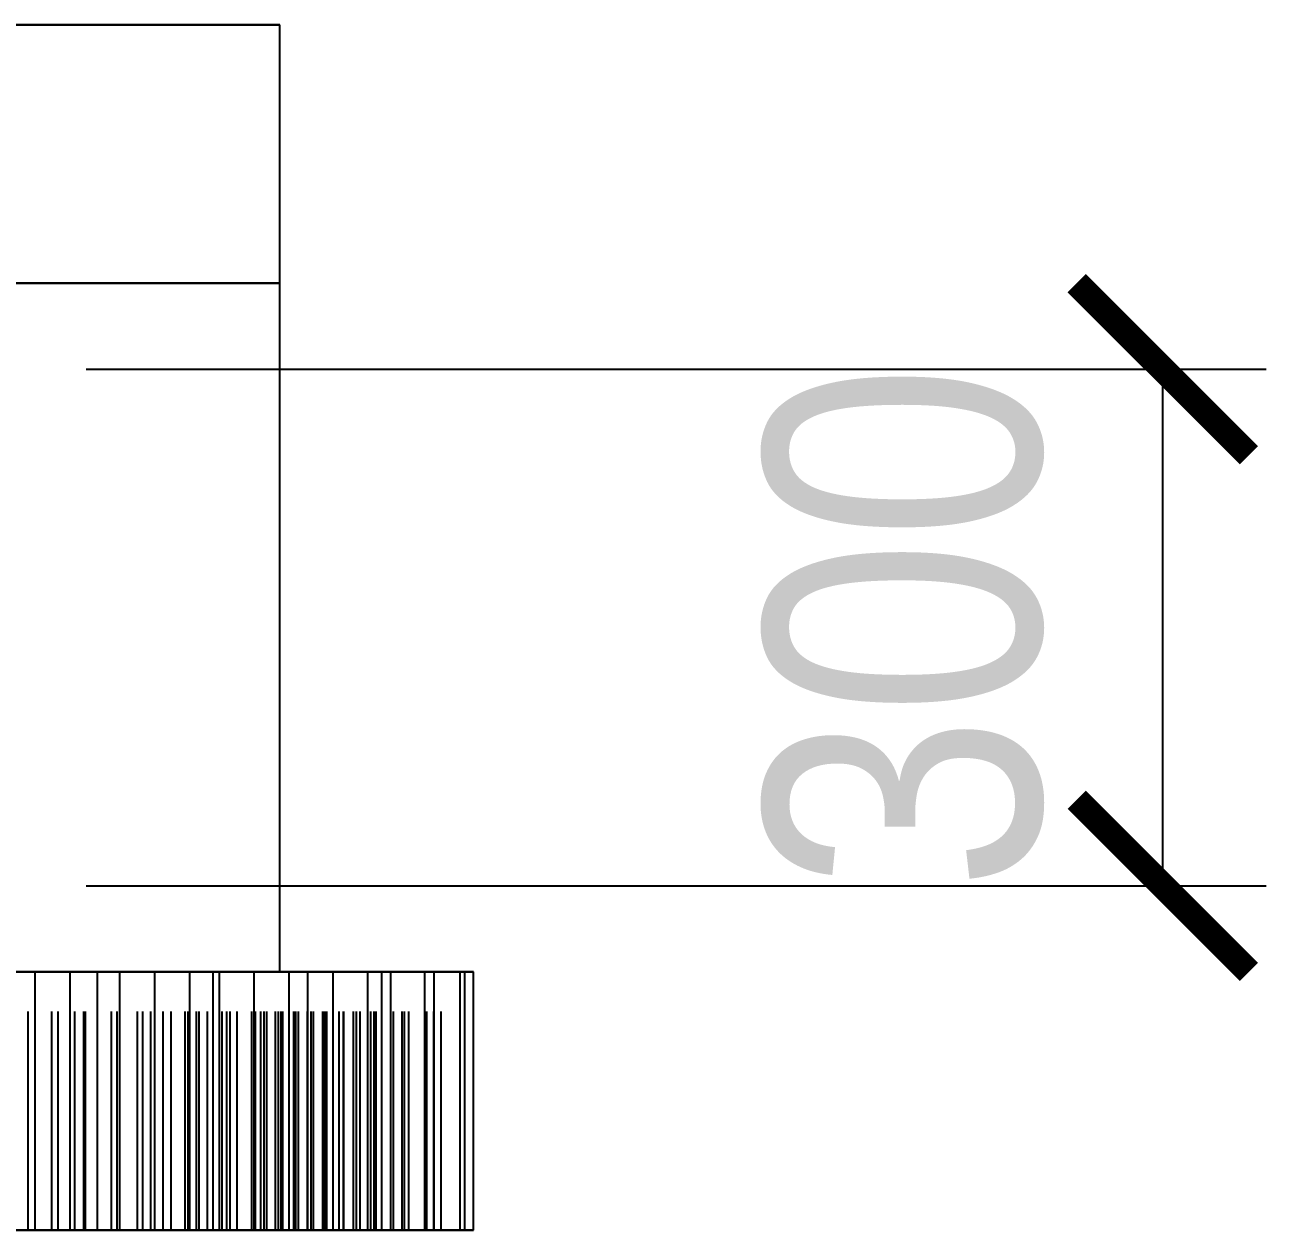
# Model space of a CAD drawing. Header units: millimetres. Extents: x -27 to 154, y -43 to 55.
# Drawn here: x 17.64 to 24.85, y 46.25 to 53.25 of the extents above; entities that cross this region are included whole.
import ezdxf

# ---------------------------------------------------------------- set-up
doc = ezdxf.new("R2010")
doc.units = ezdxf.units.MM
doc.linetypes.add('DASHED', pattern=[1.524, 1.27, -0.254])
for name, color, linetype in [('DIMS', 3, 'CONTINUOUS'), ('HIDDEN', 8, 'DASHED'), ('VISIBLE', 7, 'CONTINUOUS')]:
    doc.layers.add(name, color=color, linetype=linetype)
doc.styles.add('OpenSansCondensed-Light', font='OpenSansCondensed-Light.ttf')
doc.dimstyles.new('EZDXF', dxfattribs={"dimtxt": 0.25, "dimasz": 0.175, "dimexe": 0.375, "dimexo": 0.125, "dimgap": 0.1, "dimtad": 1, "dimlfac": 100, "dimzin": 12, "dimdsep": 46, "dimtxsty": 'OpenSansCondensed-Light', "dimblk": 'ARCHTICK', "dimcen": 2.5, "dimazin": 3, "dimtfac": 0.5, "dimtmove": 2, "dimatfit": 3})

# ---------------------------------------------------------------- blocks, each defined once
blk = doc.blocks.new('_ARCHTICK')
at = {"color": 0, "linetype": 'BYBLOCK', "const_width": 0.15}
blk.add_lwpolyline([(-0.5, -0.5), (0.5, 0.5)], dxfattribs=at)

msp = doc.modelspace()

# ---------------------------------------------------------------- linework, layer by layer
at = {"layer": 'HIDDEN'}
for points in [[(9.41071, 53.24871), (10.01786, 53.24871), (10.625, 53.24871), (11.23214, 53.24871), (11.83929, 53.24871), (12.44643, 53.24871), (13.05357, 53.24871), (13.66071, 53.24871), (14.26786, 53.24871), (14.875, 53.24871), (15.48214, 53.24871), (16.08929, 53.24871), (16.69643, 53.24871), (17.30357, 53.24871), (17.91071, 53.24871), (18.51786, 53.24871), (19.125, 53.24871)], [(9.41071, 51.74871), (10.01786, 51.74871), (10.625, 51.74871), (11.23214, 51.74871), (11.83929, 51.74871), (12.44643, 51.74871), (13.05357, 51.74871), (13.66071, 51.74871), (14.26786, 51.74871), (14.875, 51.74871), (15.48214, 51.74871), (16.08929, 51.74871), (16.69643, 51.74871), (17.30357, 51.74871), (17.91071, 51.74871), (18.51786, 51.74871), (19.125, 51.74871)], [(9.41071, 51.74871), (10.01786, 51.74871), (10.625, 51.74871), (11.23214, 51.74871), (11.83929, 51.74871), (12.44643, 51.74871), (13.05357, 51.74871), (13.66071, 51.74871), (14.26786, 51.74871), (14.875, 51.74871), (15.48214, 51.74871), (16.08929, 51.74871), (16.69643, 51.74871), (17.30357, 51.74871), (17.91071, 51.74871), (18.51786, 51.74871), (19.125, 51.74871)], [(9.41071, 47.74871), (10.01786, 47.74871), (10.625, 47.74871), (11.23214, 47.74871), (11.83929, 47.74871), (12.44643, 47.74871), (13.05357, 47.74871), (13.66071, 47.74871), (14.26786, 47.74871), (14.875, 47.74871), (15.48214, 47.74871), (16.08929, 47.74871), (16.69643, 47.74871), (17.30357, 47.74871), (17.91071, 47.74871), (18.51786, 47.74871), (19.125, 47.74871)], [(17.50386, 47.74871), (17.70429, 47.74871)], [(17.66328, 47.74871), (17.52286, 47.74871)], [(17.52286, 47.74871), (17.66328, 47.74871)], [(17.60545, 47.74871), (17.79995, 47.74871)], [(17.79995, 47.74871), (17.60545, 47.74871)], [(19.125, 47.74871), (18.98977, 47.74871), (18.85455, 47.74871), (18.71932, 47.74871), (18.5841, 47.74871), (18.44887, 47.74871), (18.31364, 47.74871), (18.17842, 47.74871), (18.04319, 47.74871), (17.90796, 47.74871), (17.77274, 47.74871), (17.63751, 47.74871)], [(17.80071, 47.74871), (17.66328, 47.74871)], [(17.66328, 47.74871), (17.80071, 47.74871)], [(17.66328, 46.24871), (17.66328, 47.74871)], [(17.66328, 46.24871), (17.66328, 47.74871)], [(17.70429, 47.74871), (17.90715, 47.74871)], [(17.70429, 46.24871), (17.70429, 47.74871)], [(17.79995, 47.74871), (17.99705, 47.74871)], [(17.99705, 47.74871), (17.79995, 47.74871)], [(17.79995, 46.24871), (17.79995, 47.74871)], [(17.79995, 46.24871), (17.79995, 47.74871)], [(17.93525, 47.74871), (17.80071, 47.74871)], [(17.80071, 47.74871), (17.93525, 47.74871)], [(17.80071, 46.24871), (17.80071, 47.74871)], [(17.80071, 46.24871), (17.80071, 47.74871)], [(17.83696, 47.74871), (17.98703, 47.74871)], [(17.9935, 47.74871), (17.83696, 47.74871)], [(17.98703, 47.74871), (17.83696, 47.74871)], [(17.83696, 47.74871), (17.9935, 47.74871)], [(17.83696, 46.24871), (17.83696, 47.74871)], [(17.83696, 46.24871), (17.83696, 47.74871)], [(17.90715, 47.74871), (18.06696, 47.74871)], [(17.90715, 46.24871), (17.90715, 47.74871)], [(18.06696, 47.74871), (17.93525, 47.74871)], [(17.93525, 47.74871), (18.06696, 47.74871)], [(17.93525, 46.24871), (17.93525, 47.74871)], [(17.93525, 46.24871), (17.93525, 47.74871)], [(17.98703, 47.74871), (18.18051, 47.74871)], [(18.18051, 47.74871), (17.98703, 47.74871)], [(17.98703, 46.24871), (17.98703, 47.74871)], [(17.98703, 46.24871), (17.98703, 47.74871)], [(18.14721, 47.74871), (17.9935, 47.74871)], [(17.9935, 47.74871), (18.14721, 47.74871)], [(17.9935, 46.24871), (17.9935, 47.74871)], [(17.9935, 46.24871), (17.9935, 47.74871)], [(17.99705, 47.74871), (18.1965, 47.74871)], [(18.06696, 47.74871), (17.99705, 47.74871)], [(17.99705, 46.24871), (17.99705, 47.74871)], [(17.99705, 46.24871), (17.99705, 47.74871)], [(18.06696, 46.24871), (18.06696, 47.74871)], [(18.29828, 47.74871), (18.14721, 47.74871)], [(18.14721, 47.74871), (18.29828, 47.74871)], [(18.14721, 46.24871), (18.14721, 47.74871)], [(18.14721, 46.24871), (18.14721, 47.74871)], [(18.18051, 47.74871), (18.37636, 47.74871)], [(18.37636, 47.74871), (18.18051, 47.74871)], [(18.18051, 46.24871), (18.18051, 47.74871)], [(18.18051, 46.24871), (18.18051, 47.74871)], [(18.1965, 47.74871), (18.39812, 47.74871)], [(18.1965, 46.24871), (18.1965, 47.74871)], [(18.4468, 47.74871), (18.29828, 47.74871)], [(18.29828, 47.74871), (18.4468, 47.74871)], [(18.29828, 46.24871), (18.29828, 47.74871)], [(18.29828, 46.24871), (18.29828, 47.74871)], [(18.32877, 47.74871), (18.44648, 47.74871)], [(18.49394, 47.74871), (18.32877, 47.74871)], [(18.44648, 47.74871), (18.32877, 47.74871)], [(18.32877, 47.74871), (18.49394, 47.74871)], [(18.32877, 46.24871), (18.32877, 47.74871)], [(18.32877, 46.24871), (18.32877, 47.74871)], [(18.37636, 47.74871), (18.57428, 47.74871)], [(18.57428, 47.74871), (18.37636, 47.74871)], [(18.37636, 46.24871), (18.37636, 47.74871)], [(18.37636, 46.24871), (18.37636, 47.74871)], [(18.39812, 47.74871), (18.60175, 47.74871)], [(18.39812, 46.24871), (18.39812, 47.74871)], [(18.44648, 47.74871), (18.64064, 47.74871)], [(18.64064, 47.74871), (18.44648, 47.74871)], [(18.44648, 46.24871), (18.44648, 47.74871)], [(18.44648, 46.24871), (18.44648, 47.74871)], [(18.59286, 47.74871), (18.4468, 47.74871)], [(18.4468, 47.74871), (18.59286, 47.74871)], [(18.4468, 46.24871), (18.4468, 47.74871)], [(18.4468, 46.24871), (18.4468, 47.74871)], [(18.65684, 47.74871), (18.49394, 47.74871)], [(18.49394, 47.74871), (18.65684, 47.74871)], [(18.49394, 46.24871), (18.49394, 47.74871)], [(18.49394, 46.24871), (18.49394, 47.74871)], [(18.57428, 47.74871), (18.7741, 47.74871)], [(18.73649, 47.74871), (18.57428, 47.74871)], [(18.57428, 46.24871), (18.57428, 47.74871)], [(18.57428, 46.24871), (18.57428, 47.74871)], [(18.73649, 47.74871), (18.59286, 47.74871)], [(18.59286, 47.74871), (18.73649, 47.74871)], [(18.59286, 46.24871), (18.59286, 47.74871)], [(18.59286, 46.24871), (18.59286, 47.74871)], [(18.60175, 47.74871), (18.73649, 47.74871)], [(18.60175, 46.24871), (18.60175, 47.74871)], [(18.64064, 47.74871), (18.83658, 47.74871)], [(18.83658, 47.74871), (18.64064, 47.74871)], [(18.64064, 46.24871), (18.64064, 47.74871)], [(18.64064, 46.24871), (18.64064, 47.74871)], [(18.81759, 47.74871), (18.65684, 47.74871)], [(18.65684, 47.74871), (18.81759, 47.74871)], [(18.65684, 46.24871), (18.65684, 47.74871)], [(18.65684, 46.24871), (18.65684, 47.74871)], [(18.7047, 47.74871), (18.78932, 47.74871)], [(18.87746, 47.74871), (18.7047, 47.74871)], [(18.78932, 47.74871), (18.7047, 47.74871)], [(18.7047, 47.74871), (18.87746, 47.74871)], [(18.7047, 46.24871), (18.7047, 47.74871)], [(18.7047, 46.24871), (18.7047, 47.74871)], [(18.73649, 46.24871), (18.73649, 47.74871)], [(18.7741, 47.74871), (18.97563, 47.74871)], [(18.7741, 46.24871), (18.7741, 47.74871)], [(18.78932, 47.74871), (18.98291, 47.74871)], [(18.98291, 47.74871), (18.78932, 47.74871)], [(18.78932, 46.24871), (18.78932, 47.74871)], [(18.78932, 46.24871), (18.78932, 47.74871)], [(18.97626, 47.74871), (18.81759, 47.74871)], [(18.81759, 47.74871), (18.97626, 47.74871)], [(18.81759, 46.24871), (18.81759, 47.74871)], [(18.81759, 46.24871), (18.81759, 47.74871)], [(18.83658, 47.74871), (19.03409, 47.74871)], [(19.03409, 47.74871), (18.83658, 47.74871)], [(18.83658, 46.24871), (18.83658, 47.74871)], [(18.83658, 46.24871), (18.83658, 47.74871)], [(19.04851, 47.74871), (18.87746, 47.74871)], [(18.87746, 47.74871), (19.04851, 47.74871)], [(18.87746, 46.24871), (18.87746, 47.74871)], [(18.87746, 46.24871), (18.87746, 47.74871)], [(18.96238, 47.74871), (19.01336, 47.74871)], [(19.14163, 47.74871), (18.96238, 47.74871)], [(19.01336, 47.74871), (18.96238, 47.74871)], [(18.96238, 47.74871), (19.14163, 47.74871)], [(18.96238, 46.24871), (18.96238, 47.74871)], [(18.96238, 46.24871), (18.96238, 47.74871)], [(18.97563, 47.74871), (19.17873, 47.74871)], [(18.97563, 46.24871), (18.97563, 47.74871)], [(19.13291, 47.74871), (18.97626, 47.74871)], [(18.97626, 47.74871), (19.13291, 47.74871)], [(18.97626, 46.24871), (18.97626, 47.74871)], [(18.97626, 46.24871), (18.97626, 47.74871)], [(18.98291, 47.74871), (19.17771, 47.74871)], [(19.17771, 47.74871), (18.98291, 47.74871)], [(18.98291, 46.24871), (18.98291, 47.74871)], [(18.98291, 46.24871), (18.98291, 47.74871)], [(19.01336, 47.74871), (19.20517, 47.74871)], [(19.20517, 47.74871), (19.01336, 47.74871)], [(19.01336, 46.24871), (19.01336, 47.74871)], [(19.01336, 46.24871), (19.01336, 47.74871)], [(19.03409, 47.74871), (19.233, 47.74871)], [(19.233, 47.74871), (19.03409, 47.74871)], [(19.03409, 46.24871), (19.03409, 47.74871)], [(19.03409, 46.24871), (19.03409, 47.74871)], [(19.21792, 47.74871), (19.04851, 47.74871)], [(19.04851, 47.74871), (19.21792, 47.74871)], [(19.04851, 46.24871), (19.04851, 47.74871)], [(19.04851, 46.24871), (19.04851, 47.74871)], [(19.10017, 46.24871), (19.10017, 47.74871)], [(19.10017, 47.74871), (19.1172, 47.74871)], [(19.28478, 47.74871), (19.10017, 47.74871)], [(19.1172, 47.74871), (19.10017, 47.74871)], [(19.10017, 47.74871), (19.28478, 47.74871)], [(19.10017, 46.24871), (19.10017, 47.74871)], [(19.1172, 46.24871), (19.1172, 47.74871)], [(19.1172, 47.74871), (19.306, 47.74871)], [(19.306, 47.74871), (19.1172, 47.74871)], [(19.1172, 46.24871), (19.1172, 47.74871)], [(19.28757, 47.74871), (19.13291, 47.74871)], [(19.13291, 47.74871), (19.28757, 47.74871)], [(19.13291, 46.24871), (19.13291, 47.74871)], [(19.13291, 46.24871), (19.13291, 47.74871)], [(19.31975, 47.74871), (19.14163, 47.74871)], [(19.14163, 47.74871), (19.31975, 47.74871)], [(19.14163, 46.24871), (19.14163, 47.74871)], [(19.14163, 46.24871), (19.14163, 47.74871)], [(19.17771, 47.74871), (19.37356, 47.74871)], [(19.37356, 47.74871), (19.17771, 47.74871)], [(19.17771, 46.24871), (19.17771, 47.74871)], [(19.17771, 46.24871), (19.17771, 47.74871)], [(19.17873, 47.74871), (19.28757, 47.74871)], [(19.17873, 46.24871), (19.17873, 47.74871)], [(19.20517, 47.74871), (19.3976, 47.74871)], [(19.3976, 47.74871), (19.20517, 47.74871)], [(19.20517, 46.24871), (19.20517, 47.74871)], [(19.20517, 46.24871), (19.20517, 47.74871)], [(19.38575, 47.74871), (19.21792, 47.74871)], [(19.21792, 47.74871), (19.38575, 47.74871)], [(19.21792, 46.24871), (19.21792, 47.74871)], [(19.21792, 46.24871), (19.21792, 47.74871)], [(19.233, 47.74871), (19.43316, 47.74871)], [(19.28757, 47.74871), (19.233, 47.74871)], [(19.233, 46.24871), (19.233, 47.74871)], [(19.233, 46.24871), (19.233, 47.74871)], [(19.46884, 47.74871), (19.28478, 47.74871)], [(19.28478, 47.74871), (19.46884, 47.74871)], [(19.28478, 46.24871), (19.28478, 47.74871)], [(19.28478, 46.24871), (19.28478, 47.74871)], [(19.28757, 46.24871), (19.28757, 47.74871)], [(19.306, 46.24871), (19.306, 47.74871)], [(19.306, 47.74871), (19.49485, 47.74871)], [(19.49485, 47.74871), (19.306, 47.74871)], [(19.306, 46.24871), (19.306, 47.74871)], [(19.49676, 47.74871), (19.31975, 47.74871)], [(19.31975, 47.74871), (19.49676, 47.74871)], [(19.31975, 46.24871), (19.31975, 47.74871)], [(19.31975, 46.24871), (19.31975, 47.74871)], [(19.37356, 47.74871), (19.5703, 47.74871)], [(19.5703, 47.74871), (19.37356, 47.74871)], [(19.37356, 46.24871), (19.37356, 47.74871)], [(19.37356, 46.24871), (19.37356, 47.74871)], [(19.55201, 47.74871), (19.38575, 47.74871)], [(19.38575, 47.74871), (19.55201, 47.74871)], [(19.38575, 46.24871), (19.38575, 47.74871)], [(19.38575, 46.24871), (19.38575, 47.74871)], [(19.3976, 47.74871), (19.59054, 47.74871)], [(19.59054, 47.74871), (19.3976, 47.74871)], [(19.3976, 46.24871), (19.3976, 47.74871)], [(19.3976, 46.24871), (19.3976, 47.74871)], [(19.43316, 47.74871), (19.63446, 47.74871)], [(19.43316, 46.24871), (19.43316, 47.74871)], [(19.65233, 47.74871), (19.46884, 47.74871)], [(19.46884, 47.74871), (19.65233, 47.74871)], [(19.46884, 46.24871), (19.46884, 47.74871)], [(19.46884, 46.24871), (19.46884, 47.74871)], [(19.49485, 46.24871), (19.49485, 47.74871)], [(19.49485, 47.74871), (19.68366, 47.74871)], [(19.68366, 47.74871), (19.49485, 47.74871)], [(19.49485, 46.24871), (19.49485, 47.74871)], [(19.67268, 47.74871), (19.49676, 47.74871)], [(19.49676, 47.74871), (19.67268, 47.74871)], [(19.49676, 46.24871), (19.49676, 47.74871)], [(19.49676, 46.24871), (19.49676, 47.74871)], [(19.7167, 47.74871), (19.55201, 47.74871)], [(19.55201, 47.74871), (19.7167, 47.74871)], [(19.55201, 46.24871), (19.55201, 47.74871)], [(19.55201, 46.24871), (19.55201, 47.74871)], [(19.5703, 47.74871), (19.76784, 47.74871)], [(19.7167, 47.74871), (19.5703, 47.74871)], [(19.5703, 46.24871), (19.5703, 47.74871)], [(19.5703, 46.24871), (19.5703, 47.74871)], [(19.59054, 47.74871), (19.78388, 47.74871)], [(19.78388, 47.74871), (19.59054, 47.74871)], [(19.59054, 46.24871), (19.59054, 47.74871)], [(19.59054, 46.24871), (19.59054, 47.74871)], [(19.63446, 47.74871), (19.7167, 47.74871)], [(19.63446, 46.24871), (19.63446, 47.74871)], [(19.83523, 47.74871), (19.65233, 47.74871)], [(19.65233, 47.74871), (19.83523, 47.74871)], [(19.65233, 46.24871), (19.65233, 47.74871)], [(19.65233, 46.24871), (19.65233, 47.74871)], [(19.84749, 47.74871), (19.67268, 47.74871)], [(19.67268, 47.74871), (19.84749, 47.74871)], [(19.67268, 46.24871), (19.67268, 47.74871)], [(19.67268, 46.24871), (19.67268, 47.74871)], [(19.68366, 47.74871), (19.87237, 47.74871)], [(19.87237, 47.74871), (19.68366, 47.74871)], [(19.68366, 46.24871), (19.68366, 47.74871)], [(19.68366, 46.24871), (19.68366, 47.74871)], [(19.7167, 46.24871), (19.7167, 47.74871)], [(19.76784, 47.74871), (19.96606, 47.74871)], [(19.76784, 46.24871), (19.76784, 47.74871)], [(19.78388, 47.74871), (19.97753, 47.74871)], [(19.97753, 47.74871), (19.78388, 47.74871)], [(19.78388, 46.24871), (19.78388, 47.74871)], [(19.78388, 46.24871), (19.78388, 47.74871)], [(20.01748, 47.74871), (19.83523, 47.74871)], [(19.83523, 47.74871), (20.01748, 47.74871)], [(19.83523, 46.24871), (19.83523, 47.74871)], [(19.83523, 46.24871), (19.83523, 47.74871)], [(20.02117, 47.74871), (19.84749, 47.74871)], [(19.84749, 47.74871), (20.02117, 47.74871)], [(19.84749, 46.24871), (19.84749, 47.74871)], [(19.84749, 46.24871), (19.84749, 47.74871)], [(19.87237, 47.74871), (20.06092, 47.74871)], [(20.06092, 47.74871), (19.87237, 47.74871)], [(19.87237, 46.24871), (19.87237, 47.74871)], [(19.87237, 46.24871), (19.87237, 47.74871)], [(19.96606, 47.74871), (20.02117, 47.74871)], [(19.96606, 46.24871), (19.96606, 47.74871)], [(19.97753, 47.74871), (20.17142, 47.74871)], [(20.02117, 47.74871), (19.97753, 47.74871)], [(19.97753, 46.24871), (19.97753, 47.74871)], [(19.97753, 46.24871), (19.97753, 47.74871)], [(20.19906, 47.74871), (20.01748, 47.74871)], [(20.01748, 47.74871), (20.19906, 47.74871)], [(20.01748, 46.24871), (20.01748, 47.74871)], [(20.01748, 46.24871), (20.01748, 47.74871)], [(20.02117, 46.24871), (20.02117, 47.74871)], [(20.06092, 47.74871), (20.24925, 47.74871)], [(20.19906, 47.74871), (20.06092, 47.74871)], [(20.06092, 46.24871), (20.06092, 47.74871)], [(20.06092, 46.24871), (20.06092, 47.74871)], [(20.17142, 47.74871), (20.19906, 47.74871)], [(20.17142, 46.24871), (20.17142, 47.74871)], [(20.19906, 46.24871), (20.19906, 47.74871)], [(20.24925, 46.24871), (20.24925, 47.74871)], [(17.50386, 46.24871), (17.70429, 46.24871)], [(17.66328, 46.24871), (17.52286, 46.24871)], [(17.52286, 46.24871), (17.66328, 46.24871)], [(17.60545, 46.24871), (17.79995, 46.24871)], [(17.79995, 46.24871), (17.60545, 46.24871)], [(17.80071, 46.24871), (17.66328, 46.24871)], [(17.66328, 46.24871), (17.80071, 46.24871)], [(17.70429, 46.24871), (17.90715, 46.24871)], [(17.79995, 46.24871), (17.99705, 46.24871)], [(17.99705, 46.24871), (17.79995, 46.24871)], [(17.93525, 46.24871), (17.80071, 46.24871)], [(17.80071, 46.24871), (17.93525, 46.24871)], [(17.83696, 46.24871), (17.98703, 46.24871)], [(17.9935, 46.24871), (17.83696, 46.24871)], [(17.98703, 46.24871), (17.83696, 46.24871)], [(17.83696, 46.24871), (17.9935, 46.24871)], [(17.90715, 46.24871), (18.06696, 46.24871)], [(18.06696, 46.24871), (17.93525, 46.24871)], [(17.93525, 46.24871), (18.06696, 46.24871)], [(17.98703, 46.24871), (18.18051, 46.24871)], [(18.18051, 46.24871), (17.98703, 46.24871)], [(18.14721, 46.24871), (17.9935, 46.24871)], [(17.9935, 46.24871), (18.14721, 46.24871)], [(17.99705, 46.24871), (18.1965, 46.24871)], [(18.06696, 46.24871), (17.99705, 46.24871)], [(18.29828, 46.24871), (18.14721, 46.24871)], [(18.14721, 46.24871), (18.29828, 46.24871)], [(18.18051, 46.24871), (18.37636, 46.24871)], [(18.37636, 46.24871), (18.18051, 46.24871)], [(18.1965, 46.24871), (18.39812, 46.24871)], [(18.4468, 46.24871), (18.29828, 46.24871)], [(18.29828, 46.24871), (18.4468, 46.24871)], [(18.32877, 46.24871), (18.44648, 46.24871)], [(18.49394, 46.24871), (18.32877, 46.24871)], [(18.44648, 46.24871), (18.32877, 46.24871)], [(18.32877, 46.24871), (18.49394, 46.24871)], [(18.37636, 46.24871), (18.57428, 46.24871)], [(18.57428, 46.24871), (18.37636, 46.24871)], [(18.39812, 46.24871), (18.60175, 46.24871)], [(18.44648, 46.24871), (18.64064, 46.24871)], [(18.64064, 46.24871), (18.44648, 46.24871)], [(18.59286, 46.24871), (18.4468, 46.24871)], [(18.4468, 46.24871), (18.59286, 46.24871)], [(18.65684, 46.24871), (18.49394, 46.24871)], [(18.49394, 46.24871), (18.65684, 46.24871)], [(18.57428, 46.24871), (18.7741, 46.24871)], [(18.73649, 46.24871), (18.57428, 46.24871)], [(18.73649, 46.24871), (18.59286, 46.24871)], [(18.59286, 46.24871), (18.73649, 46.24871)], [(18.60175, 46.24871), (18.73649, 46.24871)], [(18.64064, 46.24871), (18.83658, 46.24871)], [(18.83658, 46.24871), (18.64064, 46.24871)], [(18.81759, 46.24871), (18.65684, 46.24871)], [(18.65684, 46.24871), (18.81759, 46.24871)], [(18.7047, 46.24871), (18.78932, 46.24871)], [(18.87746, 46.24871), (18.7047, 46.24871)], [(18.78932, 46.24871), (18.7047, 46.24871)], [(18.7047, 46.24871), (18.87746, 46.24871)], [(18.7741, 46.24871), (18.97563, 46.24871)], [(18.78932, 46.24871), (18.98291, 46.24871)], [(18.98291, 46.24871), (18.78932, 46.24871)], [(18.97626, 46.24871), (18.81759, 46.24871)], [(18.81759, 46.24871), (18.97626, 46.24871)], [(18.83658, 46.24871), (19.03409, 46.24871)], [(19.03409, 46.24871), (18.83658, 46.24871)], [(19.04851, 46.24871), (18.87746, 46.24871)], [(18.87746, 46.24871), (19.04851, 46.24871)], [(18.96238, 46.24871), (19.01336, 46.24871)], [(19.14163, 46.24871), (18.96238, 46.24871)], [(19.01336, 46.24871), (18.96238, 46.24871)], [(18.96238, 46.24871), (19.14163, 46.24871)], [(18.97563, 46.24871), (19.17873, 46.24871)], [(19.13291, 46.24871), (18.97626, 46.24871)], [(18.97626, 46.24871), (19.13291, 46.24871)], [(18.98291, 46.24871), (19.17771, 46.24871)], [(19.17771, 46.24871), (18.98291, 46.24871)], [(19.01336, 46.24871), (19.20517, 46.24871)], [(19.20517, 46.24871), (19.01336, 46.24871)], [(19.03409, 46.24871), (19.233, 46.24871)], [(19.233, 46.24871), (19.03409, 46.24871)], [(19.21792, 46.24871), (19.04851, 46.24871)], [(19.04851, 46.24871), (19.21792, 46.24871)], [(19.10017, 46.24871), (19.1172, 46.24871)], [(19.28478, 46.24871), (19.10017, 46.24871)], [(19.1172, 46.24871), (19.10017, 46.24871)], [(19.10017, 46.24871), (19.28478, 46.24871)], [(19.1172, 46.24871), (19.306, 46.24871)], [(19.306, 46.24871), (19.1172, 46.24871)], [(19.28757, 46.24871), (19.13291, 46.24871)], [(19.13291, 46.24871), (19.28757, 46.24871)], [(19.31975, 46.24871), (19.14163, 46.24871)], [(19.14163, 46.24871), (19.31975, 46.24871)], [(19.17771, 46.24871), (19.37356, 46.24871)], [(19.37356, 46.24871), (19.17771, 46.24871)], [(19.17873, 46.24871), (19.28757, 46.24871)], [(19.20517, 46.24871), (19.3976, 46.24871)], [(19.3976, 46.24871), (19.20517, 46.24871)], [(19.38575, 46.24871), (19.21792, 46.24871)], [(19.21792, 46.24871), (19.38575, 46.24871)], [(19.233, 46.24871), (19.43316, 46.24871)], [(19.28757, 46.24871), (19.233, 46.24871)], [(19.46884, 46.24871), (19.28478, 46.24871)], [(19.28478, 46.24871), (19.46884, 46.24871)], [(19.306, 46.24871), (19.49485, 46.24871)], [(19.49485, 46.24871), (19.306, 46.24871)], [(19.49676, 46.24871), (19.31975, 46.24871)], [(19.31975, 46.24871), (19.49676, 46.24871)], [(19.37356, 46.24871), (19.5703, 46.24871)], [(19.5703, 46.24871), (19.37356, 46.24871)], [(19.55201, 46.24871), (19.38575, 46.24871)], [(19.38575, 46.24871), (19.55201, 46.24871)], [(19.3976, 46.24871), (19.59054, 46.24871)], [(19.59054, 46.24871), (19.3976, 46.24871)], [(19.43316, 46.24871), (19.63446, 46.24871)], [(19.65233, 46.24871), (19.46884, 46.24871)], [(19.46884, 46.24871), (19.65233, 46.24871)], [(19.49485, 46.24871), (19.68366, 46.24871)], [(19.68366, 46.24871), (19.49485, 46.24871)], [(19.67268, 46.24871), (19.49676, 46.24871)], [(19.49676, 46.24871), (19.67268, 46.24871)], [(19.7167, 46.24871), (19.55201, 46.24871)], [(19.55201, 46.24871), (19.7167, 46.24871)], [(19.5703, 46.24871), (19.76784, 46.24871)], [(19.7167, 46.24871), (19.5703, 46.24871)], [(19.59054, 46.24871), (19.78388, 46.24871)], [(19.78388, 46.24871), (19.59054, 46.24871)], [(19.63446, 46.24871), (19.7167, 46.24871)], [(19.83523, 46.24871), (19.65233, 46.24871)], [(19.65233, 46.24871), (19.83523, 46.24871)], [(19.84749, 46.24871), (19.67268, 46.24871)], [(19.67268, 46.24871), (19.84749, 46.24871)], [(19.68366, 46.24871), (19.87237, 46.24871)], [(19.87237, 46.24871), (19.68366, 46.24871)], [(19.76784, 46.24871), (19.96606, 46.24871)], [(19.78388, 46.24871), (19.97753, 46.24871)], [(19.97753, 46.24871), (19.78388, 46.24871)], [(20.01748, 46.24871), (19.83523, 46.24871)], [(19.83523, 46.24871), (20.01748, 46.24871)], [(20.02117, 46.24871), (19.84749, 46.24871)], [(19.84749, 46.24871), (20.02117, 46.24871)], [(19.87237, 46.24871), (20.06092, 46.24871)], [(20.06092, 46.24871), (19.87237, 46.24871)], [(19.96606, 46.24871), (20.02117, 46.24871)], [(19.97753, 46.24871), (20.17142, 46.24871)], [(20.02117, 46.24871), (19.97753, 46.24871)], [(20.19906, 46.24871), (20.01748, 46.24871)], [(20.01748, 46.24871), (20.19906, 46.24871)], [(20.06092, 46.24871), (20.24925, 46.24871)], [(20.19906, 46.24871), (20.06092, 46.24871)], [(20.17142, 46.24871), (20.19906, 46.24871)]]:
    msp.add_lwpolyline(points, dxfattribs=at)
at = {"layer": 'VISIBLE'}
for points in [[(19.125, 53.24871), (18.51786, 53.24871), (17.91071, 53.24871), (17.30357, 53.24871), (16.69643, 53.24871), (16.08929, 53.24871), (15.48214, 53.24871), (14.875, 53.24871), (14.26786, 53.24871), (13.66071, 53.24871), (13.05357, 53.24871), (12.44643, 53.24871), (11.83929, 53.24871), (11.23214, 53.24871), (10.625, 53.24871), (10.01786, 53.24871), (9.41071, 53.24871)], [(19.125, 51.74871), (19.125, 53.24871)], [(19.125, 51.74871), (18.51786, 51.74871), (17.91071, 51.74871), (17.30357, 51.74871), (16.69643, 51.74871), (16.08929, 51.74871), (15.48214, 51.74871), (14.875, 51.74871), (14.26786, 51.74871), (13.66071, 51.74871), (13.05357, 51.74871), (12.44643, 51.74871), (11.83929, 51.74871), (11.23214, 51.74871), (10.625, 51.74871), (10.01786, 51.74871), (9.41071, 51.74871)], [(19.125, 51.74871), (18.51786, 51.74871), (17.91071, 51.74871), (17.30357, 51.74871), (16.69643, 51.74871), (16.08929, 51.74871), (15.48214, 51.74871), (14.875, 51.74871), (14.26786, 51.74871), (13.66071, 51.74871), (13.05357, 51.74871), (12.44643, 51.74871), (11.83929, 51.74871), (11.23214, 51.74871), (10.625, 51.74871), (10.01786, 51.74871), (9.41071, 51.74871)], [(19.125, 47.74871), (19.125, 51.74871)], [(17.70429, 47.74871), (17.50386, 47.74871)], [(17.90715, 47.74871), (17.70429, 47.74871)], [(17.70429, 46.24871), (17.70429, 47.74871)], [(18.06696, 47.74871), (17.90715, 47.74871)], [(17.90715, 46.24871), (17.90715, 47.74871)], [(18.1965, 47.74871), (18.06696, 47.74871)], [(18.06696, 46.24871), (18.06696, 47.74871)], [(18.39812, 47.74871), (18.1965, 47.74871)], [(18.1965, 46.24871), (18.1965, 47.74871)], [(18.60175, 47.74871), (18.39812, 47.74871)], [(18.39812, 46.24871), (18.39812, 47.74871)], [(18.73649, 47.74871), (18.60175, 47.74871)], [(18.60175, 46.24871), (18.60175, 47.74871)], [(18.7741, 47.74871), (18.73649, 47.74871)], [(18.73649, 46.24871), (18.73649, 47.74871)], [(18.97563, 47.74871), (18.7741, 47.74871)], [(18.7741, 46.24871), (18.7741, 47.74871)], [(19.17873, 47.74871), (18.97563, 47.74871)], [(18.97563, 46.24871), (18.97563, 47.74871)], [(19.28757, 47.74871), (19.17873, 47.74871)], [(19.17873, 46.24871), (19.17873, 47.74871)], [(19.43316, 47.74871), (19.28757, 47.74871)], [(19.28757, 46.24871), (19.28757, 47.74871)], [(19.63446, 47.74871), (19.43316, 47.74871)], [(19.43316, 46.24871), (19.43316, 47.74871)], [(19.7167, 47.74871), (19.63446, 47.74871)], [(19.63446, 46.24871), (19.63446, 47.74871)], [(19.76784, 47.74871), (19.7167, 47.74871)], [(19.7167, 46.24871), (19.7167, 47.74871)], [(19.96606, 47.74871), (19.76784, 47.74871)], [(19.76784, 46.24871), (19.76784, 47.74871)], [(20.02117, 47.74871), (19.96606, 47.74871)], [(19.96606, 46.24871), (19.96606, 47.74871)], [(20.17142, 47.74871), (20.02117, 47.74871)], [(20.02117, 46.24871), (20.02117, 47.74871)], [(20.19906, 47.74871), (20.17142, 47.74871)], [(20.17142, 46.24871), (20.17142, 47.74871)], [(20.24925, 47.74871), (20.19906, 47.74871)], [(20.19906, 46.24871), (20.19906, 47.74871)], [(20.24925, 46.24871), (20.24925, 47.74871)], [(17.70429, 46.24871), (17.50386, 46.24871)], [(17.90715, 46.24871), (17.70429, 46.24871)], [(18.06696, 46.24871), (17.90715, 46.24871)], [(18.1965, 46.24871), (18.06696, 46.24871)], [(18.39812, 46.24871), (18.1965, 46.24871)], [(18.60175, 46.24871), (18.39812, 46.24871)], [(18.73649, 46.24871), (18.60175, 46.24871)], [(18.7741, 46.24871), (18.73649, 46.24871)], [(18.97563, 46.24871), (18.7741, 46.24871)], [(19.17873, 46.24871), (18.97563, 46.24871)], [(19.28757, 46.24871), (19.17873, 46.24871)], [(19.43316, 46.24871), (19.28757, 46.24871)], [(19.63446, 46.24871), (19.43316, 46.24871)], [(19.7167, 46.24871), (19.63446, 46.24871)], [(19.76784, 46.24871), (19.7167, 46.24871)], [(19.96606, 46.24871), (19.76784, 46.24871)], [(20.02117, 46.24871), (19.96606, 46.24871)], [(20.17142, 46.24871), (20.02117, 46.24871)], [(20.19906, 46.24871), (20.17142, 46.24871)], [(20.24925, 46.24871), (20.19906, 46.24871)]]:
    msp.add_lwpolyline(points, dxfattribs=at)

# ---------------------------------------------------------------- dimensions: what is measured, and where the dimension line sits
at = {"layer": 'DIMS'}
msp.add_linear_dim(base=(24.25, 48.24871), p1=(17.5, 48.24871), p2=(17.5, 51.24871), angle=90, dimstyle='EZDXF', override={"dimtxt": 1.6, "dimasz": 1, "dimexe": 0.6, "dimexo": 0.5, "dimdec": 2}, dxfattribs=at).render()

doc.saveas('drawing.dxf')
